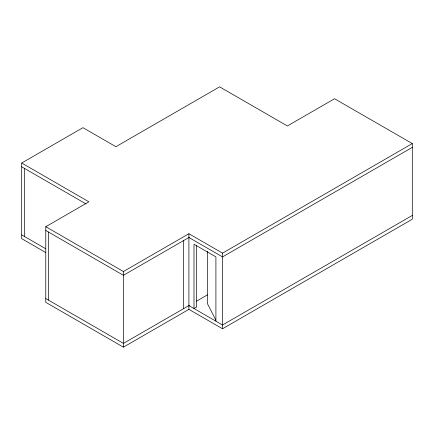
<?xml version="1.0" encoding="UTF-8"?>
<svg xmlns="http://www.w3.org/2000/svg" width="434" height="434" viewBox="0 0 434 434"><rect width="100%" height="100%" fill="white"/><g stroke="black" fill="none" stroke-linecap="round" stroke-linejoin="round"><path stroke-width="0.65" d="M21.7 163.027L82.937 127.677L115.9 146.708L219.599 86.838L287.379 125.968L334.554 98.735L412.3 143.578L412.3 219.213L222.533 328.771L188.904 309.355L123.419 347.162L45.776 302.335L45.776 226.705L88.883 201.815L21.7 163.027L21.7 238.662L45.651 252.49M45.776 226.705L123.419 271.532L188.904 233.72L222.533 253.141L412.3 143.578M189.349 237.257L123.419 275.302L45.776 230.476M412.3 147.348L222.533 256.912L188.904 237.496M189.349 305.352L123.419 343.392L45.776 298.565M196.336 301.31L207.409 294.914M412.3 215.443L222.533 325.001L188.904 305.585M21.7 166.802L85.959 203.899M21.7 234.892L45.651 248.72M215.779 320.021L207.327 303.453L207.327 251.346M222.533 253.141L222.533 328.771M215.91 321.176L215.91 256.885L193.998 244.239L193.998 308.525L196.618 307.017L196.618 245.432M188.904 233.72L188.904 309.355M183.522 240.626L183.522 308.72M123.419 271.532L123.419 347.162M48.396 231.989L48.396 300.078M24.44 168.381L24.44 236.47"/></g></svg>
